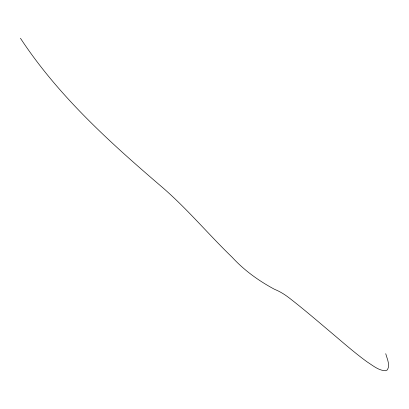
<?xml version="1.0" encoding="UTF-8"?>
<svg xmlns="http://www.w3.org/2000/svg" width="409" height="409" viewBox="0 0 409 409"><rect width="100%" height="100%" fill="white"/><g stroke="black" fill="none" stroke-linecap="round" stroke-linejoin="round"><path stroke-width="0.61" d="M20.45 38.252C57.966 95.328 108.707 141.361 160.17 185.471C186.146 207.46 207.828 233.795 232.271 257.363C244.28 270.467 258.892 280.917 274.516 289.301C280.62 291.724 286.096 295.38 291.193 299.485C304.92 310.201 318.125 321.561 331.433 332.788C343.233 342.742 354.823 352.972 367.333 362.042C372.972 365.585 378.632 370.605 385.615 370.748L387.435 369.838C390.288 364.762 387.042 358.77 385.743 353.693"/></g></svg>
